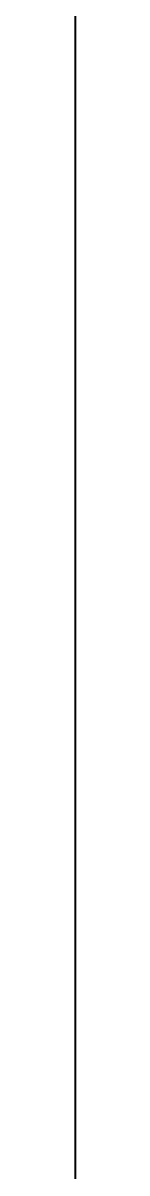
# Model space of a CAD drawing. Extents: x 457 to 4918, y -67 to 391.
# Drawn here: x 3449.95 to 3449.95, y -33.63 to -0.67 of the extents above; entities that cross this region are included whole.
import ezdxf

# ---------------------------------------------------------------- set-up
doc = ezdxf.new("R2010")
doc.units = 0
doc.header["$LTSCALE"] = 40
doc.header["$MEASUREMENT"] = 0
doc.layers.add('at_Entity', color=7, linetype='CONTINUOUS')

msp = doc.modelspace()

# ---------------------------------------------------------------- linework, layer by layer
at = {"layer": 'at_Entity', "color": 7, "lineweight": 40}
msp.add_line((3449.947656856346, 229.7628472613089), (3449.947656856346, -67.16646313869114), dxfattribs=at)

doc.saveas('drawing.dxf')
